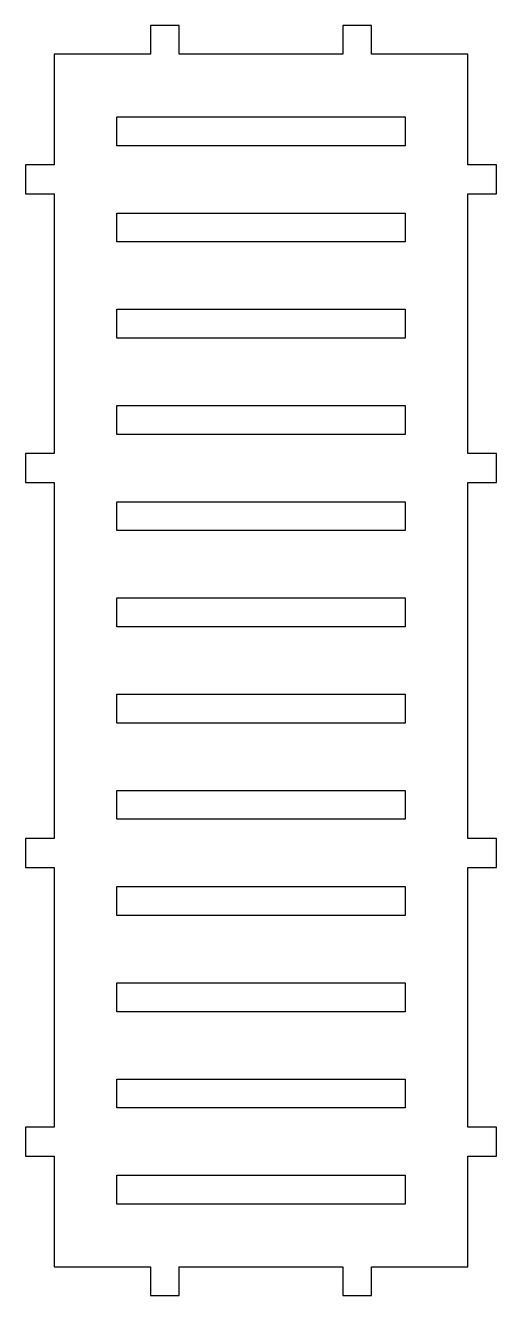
# Model space of a CAD drawing. Header units: metres. Extents: x -24 to 24, y -66 to 66.
import ezdxf

# ---------------------------------------------------------------- set-up
doc = ezdxf.new("R2010")
doc.units = ezdxf.units.M

msp = doc.modelspace()

# ---------------------------------------------------------------- linework, layer by layer
for p, q in [((-8.5, 66), (-11.5, 66)), ((-11.5, 66), (-11.5, 63)), ((-8.5, 63), (-8.5, 66)), ((11.5, 66), (8.5, 66)), ((8.5, 66), (8.5, 63)), ((11.5, 63), (11.5, 66)), ((-11.5, 63), (-21.5, 63)), ((-21.5, 63), (-21.5, 51.5)), ((8.5, 63), (-8.5, 63)), ((21.5, 63), (11.5, 63)), ((21.5, 51.5), (21.5, 63)), ((-15, 53.5), (-15, 56.5)), ((-15, 56.5), (15, 56.5)), ((15, 56.5), (15, 53.5)), ((15, 53.5), (-15, 53.5)), ((-21.5, 51.5), (-24.5, 51.5)), ((-24.5, 51.5), (-24.5, 48.5)), ((24.5, 51.5), (21.5, 51.5)), ((24.5, 48.5), (24.5, 51.5)), ((-24.5, 48.5), (-21.5, 48.5)), ((-21.5, 48.5), (-21.5, 21.5)), ((21.5, 21.5), (21.5, 48.5)), ((21.5, 48.5), (24.5, 48.5)), ((-15, 43.5), (-15, 46.5)), ((-15, 46.5), (15, 46.5)), ((15, 46.5), (15, 43.5)), ((15, 43.5), (-15, 43.5)), ((-15, 33.5), (-15, 36.5)), ((-15, 36.5), (15, 36.5)), ((15, 36.5), (15, 33.5)), ((15, 33.5), (-15, 33.5)), ((-15, 23.5), (-15, 26.5)), ((-15, 26.5), (15, 26.5)), ((15, 26.5), (15, 23.5)), ((15, 23.5), (-15, 23.5)), ((-21.5, 21.5), (-24.5, 21.5)), ((-24.5, 21.5), (-24.5, 18.5)), ((24.5, 21.5), (21.5, 21.5)), ((24.5, 18.5), (24.5, 21.5)), ((-24.5, 18.5), (-21.5, 18.5)), ((-21.5, 18.5), (-21.5, -18.5)), ((21.5, -18.5), (21.5, 18.5)), ((21.5, 18.5), (24.5, 18.5)), ((-15, 13.5), (-15, 16.5)), ((-15, 16.5), (15, 16.5)), ((15, 16.5), (15, 13.5)), ((15, 13.5), (-15, 13.5)), ((-15, 3.5), (-15, 6.5)), ((-15, 6.5), (15, 6.5)), ((15, 6.5), (15, 3.5)), ((15, 3.5), (-15, 3.5)), ((-15, -6.5), (-15, -3.5)), ((-15, -3.5), (15, -3.5)), ((15, -3.5), (15, -6.5)), ((15, -6.5), (-15, -6.5)), ((-15, -16.5), (-15, -13.5)), ((-15, -13.5), (15, -13.5)), ((15, -13.5), (15, -16.5)), ((15, -16.5), (-15, -16.5)), ((-21.5, -18.5), (-24.5, -18.5)), ((-24.5, -18.5), (-24.5, -21.5)), ((24.5, -18.5), (21.5, -18.5)), ((24.5, -21.5), (24.5, -18.5)), ((-24.5, -21.5), (-21.5, -21.5)), ((-21.5, -21.5), (-21.5, -48.5)), ((21.5, -48.5), (21.5, -21.5)), ((21.5, -21.5), (24.5, -21.5)), ((-15, -26.5), (-15, -23.5)), ((-15, -23.5), (15, -23.5)), ((15, -23.5), (15, -26.5)), ((15, -26.5), (-15, -26.5)), ((-15, -36.5), (-15, -33.5)), ((-15, -33.5), (15, -33.5)), ((15, -33.5), (15, -36.5)), ((15, -36.5), (-15, -36.5)), ((-15, -46.5), (-15, -43.5)), ((-15, -43.5), (15, -43.5)), ((15, -43.5), (15, -46.5)), ((15, -46.5), (-15, -46.5)), ((-21.5, -48.5), (-24.5, -48.5)), ((-24.5, -48.5), (-24.5, -51.5)), ((24.5, -48.5), (21.5, -48.5)), ((24.5, -51.5), (24.5, -48.5)), ((-24.5, -51.5), (-21.5, -51.5)), ((-21.5, -51.5), (-21.5, -63)), ((21.5, -63), (21.5, -51.5)), ((21.5, -51.5), (24.5, -51.5)), ((-15, -56.5), (-15, -53.5)), ((-15, -53.5), (15, -53.5)), ((15, -53.5), (15, -56.5)), ((15, -56.5), (-15, -56.5)), ((-21.5, -63), (-11.5, -63)), ((-11.5, -63), (-11.5, -66)), ((-8.5, -66), (-8.5, -63)), ((-8.5, -63), (8.5, -63)), ((8.5, -63), (8.5, -66)), ((11.5, -66), (11.5, -63)), ((11.5, -63), (21.5, -63)), ((-11.5, -66), (-8.5, -66)), ((8.5, -66), (11.5, -66))]:
    msp.add_line(p, q)

doc.saveas('drawing.dxf')
